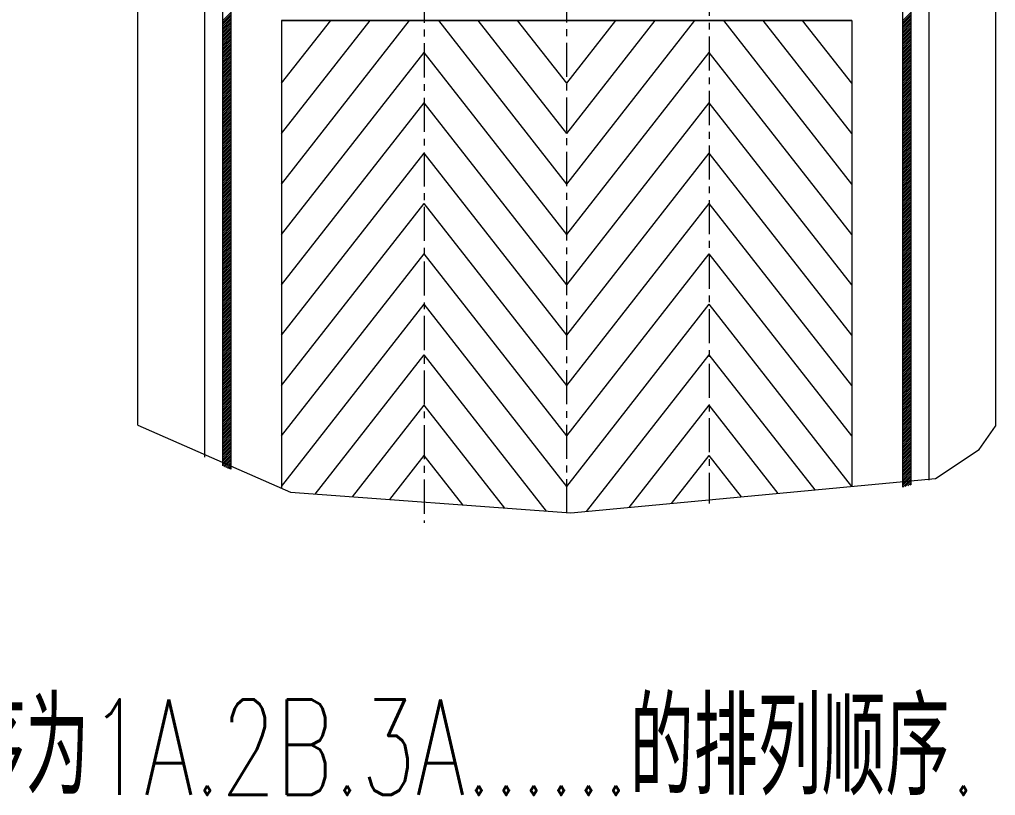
# Model space of a CAD drawing. Header units: millimetres. Extents: x -394 to 6212, y -2458 to 809.
# Drawn here: x 3805.77 to 3841.53, y -2334.62 to -2306.17 of the extents above; entities that cross this region are included whole.
import ezdxf

# ---------------------------------------------------------------- set-up
doc = ezdxf.new("R2010")
doc.units = ezdxf.units.MM
doc.linetypes.add('CENTER', pattern=[2, 1.25, -0.25, 0.25, -0.25])
doc.linetypes.add('CENTER2', pattern=[28.575, 19.05, -3.175, 3.175, -3.175])
doc.layers.get('0').update_dxf_attribs({"lineweight": 18})
doc.layers.add('1', color=1, linetype='Continuous', lineweight=18, true_color=0xff0000)
doc.layers.add('2', color=2, linetype='Continuous', lineweight=18, true_color=0xffff00)
doc.styles.add('HZ', font='txt.shx', dxfattribs={"width": 0.67, "bigfont": 'hztxt.shx'})

# ---------------------------------------------------------------- blocks, each defined once
blk = doc.blocks.new('*X154')
at = {"color": 0}
for p, q in [((496.199, 3898.267), (496.999, 3899.067)), ((496.199, 3898.09), (496.999, 3898.89)), ((496.199, 3897.913), (496.999, 3898.713)), ((561.079, 3898.27), (561.879, 3899.07)), ((561.079, 3898.093), (561.879, 3898.893)), ((561.079, 3897.916), (561.879, 3898.716)), ((496.199, 3897.736), (496.999, 3898.536)), ((496.199, 3897.559), (496.999, 3898.359)), ((496.199, 3897.383), (496.999, 3898.183)), ((496.199, 3897.206), (496.999, 3898.006)), ((496.199, 3897.029), (496.999, 3897.829)), ((561.079, 3897.739), (561.879, 3898.539)), ((561.079, 3897.562), (561.879, 3898.362)), ((561.079, 3897.386), (561.879, 3898.186)), ((561.079, 3897.209), (561.879, 3898.009)), ((561.079, 3897.032), (561.879, 3897.832)), ((496.199, 3896.852), (496.999, 3897.652)), ((496.199, 3896.676), (496.999, 3897.476)), ((496.199, 3896.499), (496.999, 3897.299)), ((496.199, 3896.322), (496.999, 3897.122)), ((496.199, 3896.145), (496.999, 3896.945)), ((496.199, 3895.968), (496.999, 3896.768)), ((561.079, 3896.855), (561.879, 3897.655)), ((561.079, 3896.679), (561.879, 3897.479)), ((561.079, 3896.502), (561.879, 3897.302)), ((561.079, 3896.325), (561.879, 3897.125)), ((561.079, 3896.148), (561.879, 3896.948)), ((561.079, 3895.971), (561.879, 3896.771)), ((496.199, 3895.792), (496.999, 3896.592)), ((496.199, 3895.615), (496.999, 3896.415)), ((496.199, 3895.438), (496.999, 3896.238)), ((496.199, 3895.261), (496.999, 3896.061)), ((496.199, 3895.085), (496.999, 3895.885)), ((561.079, 3895.795), (561.879, 3896.595)), ((561.079, 3895.618), (561.879, 3896.418)), ((561.079, 3895.441), (561.879, 3896.241)), ((561.079, 3895.264), (561.879, 3896.064)), ((561.079, 3895.088), (561.879, 3895.888)), ((496.199, 3894.908), (496.999, 3895.708)), ((496.199, 3894.731), (496.999, 3895.531)), ((496.199, 3894.554), (496.999, 3895.354)), ((496.199, 3894.377), (496.999, 3895.177)), ((496.199, 3894.201), (496.999, 3895.001)), ((561.079, 3894.911), (561.879, 3895.711)), ((561.079, 3894.734), (561.879, 3895.534)), ((561.079, 3894.557), (561.879, 3895.357)), ((561.079, 3894.38), (561.879, 3895.18)), ((561.079, 3894.204), (561.879, 3895.004)), ((496.199, 3894.024), (496.999, 3894.824)), ((496.199, 3893.847), (496.999, 3894.647)), ((496.199, 3893.67), (496.999, 3894.47)), ((496.199, 3893.494), (496.999, 3894.294)), ((496.199, 3893.317), (496.999, 3894.117)), ((561.079, 3894.027), (561.879, 3894.827)), ((561.079, 3893.85), (561.879, 3894.65)), ((561.079, 3893.673), (561.879, 3894.473)), ((561.079, 3893.497), (561.879, 3894.297)), ((561.079, 3893.32), (561.879, 3894.12)), ((496.199, 3893.14), (496.999, 3893.94)), ((496.199, 3892.963), (496.999, 3893.763)), ((496.199, 3892.786), (496.999, 3893.586)), ((496.199, 3892.61), (496.999, 3893.41)), ((496.199, 3892.433), (496.999, 3893.233)), ((496.199, 3892.256), (496.999, 3893.056)), ((561.079, 3893.143), (561.879, 3893.943)), ((561.079, 3892.966), (561.879, 3893.766)), ((561.079, 3892.789), (561.879, 3893.589)), ((561.079, 3892.613), (561.879, 3893.413)), ((561.079, 3892.436), (561.879, 3893.236)), ((561.079, 3892.259), (561.879, 3893.059)), ((496.199, 3892.079), (496.999, 3892.879)), ((496.199, 3891.903), (496.999, 3892.703)), ((496.199, 3891.726), (496.999, 3892.526)), ((496.199, 3891.549), (496.999, 3892.349)), ((496.199, 3891.372), (496.999, 3892.172)), ((561.079, 3892.082), (561.879, 3892.882)), ((561.079, 3891.906), (561.879, 3892.706)), ((561.079, 3891.729), (561.879, 3892.529)), ((561.079, 3891.552), (561.879, 3892.352)), ((561.079, 3891.375), (561.879, 3892.175)), ((496.199, 3891.196), (496.999, 3891.996)), ((496.199, 3891.019), (496.999, 3891.819)), ((496.199, 3890.842), (496.999, 3891.642)), ((496.199, 3890.665), (496.999, 3891.465)), ((496.199, 3890.488), (496.999, 3891.288)), ((561.079, 3891.198), (561.879, 3891.998)), ((561.079, 3891.022), (561.879, 3891.822)), ((561.079, 3890.845), (561.879, 3891.645)), ((561.079, 3890.668), (561.879, 3891.468)), ((561.079, 3890.491), (561.879, 3891.291)), ((496.199, 3890.312), (496.999, 3891.112)), ((496.199, 3890.135), (496.999, 3890.935)), ((496.199, 3889.958), (496.999, 3890.758)), ((496.199, 3889.781), (496.999, 3890.581)), ((496.199, 3889.605), (496.999, 3890.405)), ((561.079, 3890.315), (561.879, 3891.115)), ((561.079, 3890.138), (561.879, 3890.938)), ((561.079, 3889.961), (561.879, 3890.761)), ((561.079, 3889.784), (561.879, 3890.584)), ((561.079, 3889.607), (561.879, 3890.407)), ((561.079, 3889.431), (561.879, 3890.231)), ((496.199, 3889.428), (496.999, 3890.228)), ((496.199, 3889.251), (496.999, 3890.051)), ((496.199, 3889.074), (496.999, 3889.874)), ((496.199, 3888.897), (496.999, 3889.697)), ((496.199, 3888.721), (496.999, 3889.521)), ((496.199, 3888.544), (496.999, 3889.344)), ((561.079, 3889.254), (561.879, 3890.054)), ((561.079, 3889.077), (561.879, 3889.877)), ((561.079, 3888.9), (561.879, 3889.7)), ((561.079, 3888.724), (561.879, 3889.524)), ((561.079, 3888.547), (561.879, 3889.347)), ((496.199, 3888.367), (496.999, 3889.167)), ((496.199, 3888.19), (496.999, 3888.99)), ((496.199, 3888.014), (496.999, 3888.814)), ((496.199, 3887.837), (496.999, 3888.637)), ((496.199, 3887.66), (496.999, 3888.46)), ((561.079, 3888.37), (561.879, 3889.17)), ((561.079, 3888.193), (561.879, 3888.993)), ((561.079, 3888.016), (561.879, 3888.816)), ((561.079, 3887.84), (561.879, 3888.64)), ((561.079, 3887.663), (561.879, 3888.463)), ((496.199, 3887.483), (496.999, 3888.283)), ((496.199, 3887.306), (496.999, 3888.106)), ((496.199, 3887.13), (496.999, 3887.93)), ((496.199, 3886.953), (496.999, 3887.753)), ((496.199, 3886.776), (496.999, 3887.576)), ((561.079, 3887.486), (561.879, 3888.286)), ((561.079, 3887.309), (561.879, 3888.109)), ((561.079, 3887.133), (561.879, 3887.933)), ((561.079, 3886.956), (561.879, 3887.756)), ((561.079, 3886.779), (561.879, 3887.579)), ((496.199, 3886.599), (496.999, 3887.399)), ((496.199, 3886.423), (496.999, 3887.223)), ((496.199, 3886.246), (496.999, 3887.046)), ((496.199, 3886.069), (496.999, 3886.869)), ((496.199, 3885.892), (496.999, 3886.692)), ((496.199, 3885.715), (496.999, 3886.515)), ((561.079, 3886.602), (561.879, 3887.402)), ((561.079, 3886.425), (561.879, 3887.225)), ((561.079, 3886.249), (561.879, 3887.049)), ((561.079, 3886.072), (561.879, 3886.872)), ((561.079, 3885.895), (561.879, 3886.695)), ((561.079, 3885.718), (561.879, 3886.518)), ((496.199, 3885.539), (496.999, 3886.339)), ((496.199, 3885.362), (496.999, 3886.162)), ((496.199, 3885.185), (496.999, 3885.985)), ((496.199, 3885.008), (496.999, 3885.808)), ((496.199, 3884.832), (496.999, 3885.632)), ((561.079, 3885.542), (561.879, 3886.342)), ((561.079, 3885.365), (561.879, 3886.165)), ((561.079, 3885.188), (561.879, 3885.988)), ((561.079, 3885.011), (561.879, 3885.811)), ((561.079, 3884.834), (561.879, 3885.634)), ((496.199, 3884.655), (496.999, 3885.455)), ((496.199, 3884.478), (496.999, 3885.278)), ((496.199, 3884.301), (496.999, 3885.101)), ((496.199, 3884.124), (496.999, 3884.924)), ((496.199, 3883.948), (496.999, 3884.748)), ((561.079, 3884.658), (561.879, 3885.458)), ((561.079, 3884.481), (561.879, 3885.281)), ((561.079, 3884.304), (561.879, 3885.104)), ((561.079, 3884.127), (561.879, 3884.927)), ((561.079, 3883.951), (561.879, 3884.751)), ((496.199, 3883.771), (496.999, 3884.571)), ((496.199, 3883.594), (496.999, 3884.394)), ((496.199, 3883.417), (496.999, 3884.217)), ((496.199, 3883.241), (496.999, 3884.041)), ((496.199, 3883.064), (496.999, 3883.864)), ((561.079, 3883.774), (561.879, 3884.574)), ((561.079, 3883.597), (561.879, 3884.397)), ((561.079, 3883.42), (561.879, 3884.22)), ((561.079, 3883.244), (561.879, 3884.044)), ((561.079, 3883.067), (561.879, 3883.867)), ((496.199, 3882.887), (496.999, 3883.687)), ((496.199, 3882.71), (496.999, 3883.51)), ((496.199, 3882.533), (496.999, 3883.333)), ((496.199, 3882.357), (496.999, 3883.157)), ((496.199, 3882.18), (496.999, 3882.98)), ((496.199, 3882.003), (496.999, 3882.803)), ((561.079, 3882.89), (561.879, 3883.69)), ((561.079, 3882.713), (561.879, 3883.513)), ((561.079, 3882.536), (561.879, 3883.336)), ((561.079, 3882.36), (561.879, 3883.16)), ((561.079, 3882.183), (561.879, 3882.983)), ((561.079, 3882.006), (561.879, 3882.806)), ((496.199, 3881.826), (496.999, 3882.626)), ((496.199, 3881.65), (496.999, 3882.45)), ((496.199, 3881.473), (496.999, 3882.273)), ((496.199, 3881.296), (496.999, 3882.096)), ((496.199, 3881.119), (496.999, 3881.919)), ((561.079, 3881.829), (561.879, 3882.629)), ((561.079, 3881.653), (561.879, 3882.453)), ((561.079, 3881.476), (561.879, 3882.276)), ((561.079, 3881.299), (561.879, 3882.099)), ((561.079, 3881.122), (561.879, 3881.922)), ((496.199, 3880.942), (496.999, 3881.742)), ((496.199, 3880.766), (496.999, 3881.566)), ((496.199, 3880.589), (496.999, 3881.389)), ((496.199, 3880.412), (496.999, 3881.212)), ((496.199, 3880.235), (496.999, 3881.035)), ((561.079, 3880.945), (561.879, 3881.745)), ((561.079, 3880.769), (561.879, 3881.569)), ((561.079, 3880.592), (561.879, 3881.392)), ((561.079, 3880.415), (561.879, 3881.215)), ((561.079, 3880.238), (561.879, 3881.038)), ((496.199, 3880.059), (496.999, 3880.859)), ((496.199, 3879.882), (496.999, 3880.682)), ((496.199, 3879.705), (496.999, 3880.505)), ((496.199, 3879.528), (496.999, 3880.328)), ((496.199, 3879.351), (496.999, 3880.151)), ((561.079, 3880.062), (561.879, 3880.862)), ((561.079, 3879.885), (561.879, 3880.685)), ((561.079, 3879.708), (561.879, 3880.508)), ((561.079, 3879.531), (561.879, 3880.331)), ((561.079, 3879.354), (561.879, 3880.154)), ((496.199, 3879.175), (496.999, 3879.975)), ((496.199, 3878.998), (496.999, 3879.798)), ((496.199, 3878.821), (496.999, 3879.621)), ((496.199, 3878.644), (496.999, 3879.444)), ((496.199, 3878.468), (496.999, 3879.268)), ((496.199, 3878.291), (496.999, 3879.091)), ((561.079, 3879.178), (561.879, 3879.978)), ((561.079, 3879.001), (561.879, 3879.801)), ((561.079, 3878.824), (561.879, 3879.624)), ((561.079, 3878.647), (561.879, 3879.447)), ((561.079, 3878.471), (561.879, 3879.271)), ((561.079, 3878.294), (561.879, 3879.094)), ((496.199, 3878.114), (496.999, 3878.914)), ((496.199, 3877.937), (496.999, 3878.737)), ((496.199, 3877.76), (496.999, 3878.56)), ((496.199, 3877.584), (496.999, 3878.384)), ((496.199, 3877.407), (496.999, 3878.207)), ((561.079, 3878.117), (561.879, 3878.917)), ((561.079, 3877.94), (561.879, 3878.74)), ((561.079, 3877.763), (561.879, 3878.563)), ((561.079, 3877.587), (561.879, 3878.387)), ((561.079, 3877.41), (561.879, 3878.21)), ((496.199, 3877.23), (496.999, 3878.03)), ((496.199, 3877.053), (496.999, 3877.853)), ((496.199, 3876.877), (496.999, 3877.677)), ((496.199, 3876.7), (496.999, 3877.5)), ((496.199, 3876.523), (496.999, 3877.323)), ((561.079, 3877.233), (561.879, 3878.033)), ((561.079, 3877.056), (561.879, 3877.856)), ((561.079, 3876.88), (561.879, 3877.68)), ((561.079, 3876.703), (561.879, 3877.503)), ((561.079, 3876.526), (561.879, 3877.326)), ((496.199, 3876.346), (496.999, 3877.146)), ((496.199, 3876.169), (496.999, 3876.969)), ((496.199, 3875.993), (496.999, 3876.793)), ((496.199, 3875.816), (496.999, 3876.616)), ((496.199, 3875.639), (496.999, 3876.439)), ((496.199, 3875.462), (496.999, 3876.262)), ((561.079, 3876.349), (561.879, 3877.149)), ((561.079, 3876.172), (561.879, 3876.972)), ((561.079, 3875.996), (561.879, 3876.796)), ((561.079, 3875.819), (561.879, 3876.619)), ((561.079, 3875.642), (561.879, 3876.442)), ((561.079, 3875.465), (561.879, 3876.265)), ((496.199, 3875.286), (496.999, 3876.086)), ((496.199, 3875.109), (496.999, 3875.909)), ((496.199, 3874.932), (496.999, 3875.732)), ((496.199, 3874.755), (496.999, 3875.555)), ((496.199, 3874.578), (496.999, 3875.378)), ((561.079, 3875.289), (561.879, 3876.089)), ((561.079, 3875.112), (561.879, 3875.912)), ((561.079, 3874.935), (561.879, 3875.735)), ((561.079, 3874.758), (561.879, 3875.558)), ((561.079, 3874.581), (561.879, 3875.381)), ((496.199, 3874.402), (496.999, 3875.202)), ((496.199, 3874.225), (496.999, 3875.025)), ((496.199, 3874.048), (496.999, 3874.848)), ((496.199, 3873.871), (496.999, 3874.671)), ((496.199, 3873.695), (496.999, 3874.495)), ((561.079, 3874.405), (561.879, 3875.205)), ((561.079, 3874.228), (561.879, 3875.028)), ((561.079, 3874.051), (561.879, 3874.851)), ((561.079, 3873.874), (561.879, 3874.674)), ((561.079, 3873.698), (561.879, 3874.498)), ((496.199, 3873.518), (496.999, 3874.318)), ((496.199, 3873.341), (496.999, 3874.141)), ((496.199, 3873.164), (496.999, 3873.964)), ((496.199, 3872.988), (496.999, 3873.788)), ((496.199, 3872.811), (496.999, 3873.611)), ((561.079, 3873.521), (561.879, 3874.321)), ((561.079, 3873.344), (561.879, 3874.144)), ((561.079, 3873.167), (561.879, 3873.967)), ((561.079, 3872.99), (561.879, 3873.79)), ((561.079, 3872.814), (561.879, 3873.614)), ((496.199, 3872.634), (496.999, 3873.434)), ((496.199, 3872.457), (496.999, 3873.257)), ((496.199, 3872.28), (496.999, 3873.08)), ((496.199, 3872.104), (496.999, 3872.904)), ((496.199, 3871.927), (496.999, 3872.727)), ((496.199, 3871.75), (496.999, 3872.55)), ((561.079, 3872.637), (561.879, 3873.437)), ((561.079, 3872.46), (561.879, 3873.26)), ((561.079, 3872.283), (561.879, 3873.083)), ((561.079, 3872.107), (561.879, 3872.907)), ((561.079, 3871.93), (561.879, 3872.73)), ((561.079, 3871.753), (561.879, 3872.553)), ((496.199, 3871.573), (496.999, 3872.373)), ((496.199, 3871.397), (496.999, 3872.197)), ((496.199, 3871.22), (496.999, 3872.02)), ((496.199, 3871.043), (496.999, 3871.843)), ((496.199, 3870.866), (496.999, 3871.666)), ((561.079, 3871.576), (561.879, 3872.376)), ((561.079, 3871.399), (561.879, 3872.199)), ((561.079, 3871.223), (561.879, 3872.023)), ((561.079, 3871.046), (561.879, 3871.846)), ((561.079, 3870.869), (561.879, 3871.669)), ((496.199, 3870.689), (496.999, 3871.489)), ((496.199, 3870.513), (496.999, 3871.313)), ((496.199, 3870.336), (496.999, 3871.136)), ((496.199, 3870.159), (496.999, 3870.959)), ((496.199, 3869.982), (496.999, 3870.782)), ((561.079, 3870.692), (561.879, 3871.492)), ((561.079, 3870.516), (561.879, 3871.316)), ((561.079, 3870.339), (561.879, 3871.139)), ((561.079, 3870.162), (561.879, 3870.962)), ((561.079, 3869.985), (561.879, 3870.785)), ((496.199, 3869.806), (496.999, 3870.606)), ((496.199, 3869.629), (496.999, 3870.429)), ((496.199, 3869.452), (496.999, 3870.252)), ((496.199, 3869.275), (496.999, 3870.075)), ((496.199, 3869.098), (496.999, 3869.898)), ((561.079, 3869.808), (561.879, 3870.608)), ((561.079, 3869.632), (561.879, 3870.432)), ((561.079, 3869.455), (561.879, 3870.255)), ((561.079, 3869.278), (561.879, 3870.078)), ((561.079, 3869.101), (561.879, 3869.901)), ((496.199, 3868.922), (496.999, 3869.722)), ((496.199, 3868.745), (496.999, 3869.545)), ((496.199, 3868.568), (496.999, 3869.368)), ((496.199, 3868.391), (496.999, 3869.191)), ((496.199, 3868.215), (496.999, 3869.015)), ((496.199, 3868.038), (496.999, 3868.838)), ((561.079, 3868.925), (561.879, 3869.725)), ((561.079, 3868.748), (561.879, 3869.548)), ((561.079, 3868.571), (561.879, 3869.371)), ((561.079, 3868.394), (561.879, 3869.194)), ((561.079, 3868.217), (561.879, 3869.017)), ((561.079, 3868.041), (561.879, 3868.841)), ((496.199, 3867.861), (496.999, 3868.661)), ((496.199, 3867.684), (496.999, 3868.484)), ((496.199, 3867.507), (496.999, 3868.307)), ((496.199, 3867.331), (496.999, 3868.131)), ((496.199, 3867.154), (496.999, 3867.954)), ((561.079, 3867.864), (561.879, 3868.664)), ((561.079, 3867.687), (561.879, 3868.487)), ((561.079, 3867.51), (561.879, 3868.31)), ((561.079, 3867.334), (561.879, 3868.134)), ((561.079, 3867.157), (561.879, 3867.957)), ((496.199, 3866.977), (496.999, 3867.777)), ((496.199, 3866.8), (496.999, 3867.6)), ((496.199, 3866.624), (496.999, 3867.424)), ((496.199, 3866.447), (496.999, 3867.247)), ((496.199, 3866.27), (496.999, 3867.07)), ((561.079, 3866.98), (561.879, 3867.78)), ((561.079, 3866.803), (561.879, 3867.603)), ((561.079, 3866.626), (561.879, 3867.426)), ((561.079, 3866.45), (561.879, 3867.25)), ((561.079, 3866.273), (561.879, 3867.073)), ((496.199, 3866.093), (496.999, 3866.893)), ((496.199, 3865.916), (496.999, 3866.716)), ((496.199, 3865.74), (496.999, 3866.54)), ((496.199, 3865.563), (496.999, 3866.363)), ((496.199, 3865.386), (496.999, 3866.186)), ((561.079, 3866.096), (561.879, 3866.896)), ((561.079, 3865.919), (561.879, 3866.719)), ((561.079, 3865.743), (561.879, 3866.543)), ((561.079, 3865.566), (561.879, 3866.366)), ((561.079, 3865.389), (561.879, 3866.189)), ((496.199, 3865.209), (496.999, 3866.009)), ((496.199, 3865.033), (496.999, 3865.833)), ((496.199, 3864.856), (496.999, 3865.656)), ((496.199, 3864.679), (496.999, 3865.479)), ((496.199, 3864.502), (496.999, 3865.302)), ((496.199, 3864.325), (496.999, 3865.125)), ((561.079, 3865.212), (561.879, 3866.012)), ((561.079, 3865.036), (561.879, 3865.836)), ((561.079, 3864.859), (561.879, 3865.659)), ((561.079, 3864.682), (561.879, 3865.482)), ((561.079, 3864.505), (561.879, 3865.305)), ((561.079, 3864.328), (561.879, 3865.128)), ((496.199, 3864.149), (496.999, 3864.949)), ((496.199, 3863.972), (496.999, 3864.772)), ((496.199, 3863.795), (496.999, 3864.595)), ((496.199, 3863.618), (496.999, 3864.418)), ((496.199, 3863.442), (496.999, 3864.242)), ((561.079, 3864.152), (561.879, 3864.952)), ((561.079, 3863.975), (561.879, 3864.775)), ((561.079, 3863.798), (561.879, 3864.598)), ((561.079, 3863.621), (561.879, 3864.421)), ((561.079, 3863.445), (561.879, 3864.245)), ((496.199, 3863.265), (496.999, 3864.065)), ((496.199, 3863.088), (496.999, 3863.888)), ((496.199, 3862.911), (496.999, 3863.711)), ((496.199, 3862.734), (496.999, 3863.534)), ((496.199, 3862.558), (496.999, 3863.358)), ((561.079, 3863.268), (561.879, 3864.068)), ((561.079, 3863.091), (561.879, 3863.891)), ((561.079, 3862.914), (561.879, 3863.714)), ((561.079, 3862.737), (561.879, 3863.537)), ((561.079, 3862.561), (561.879, 3863.361)), ((496.199, 3862.381), (496.999, 3863.181)), ((496.199, 3862.204), (496.999, 3863.004)), ((496.199, 3862.027), (496.999, 3862.827)), ((496.199, 3861.851), (496.999, 3862.651)), ((496.199, 3861.674), (496.999, 3862.474)), ((496.199, 3861.497), (496.999, 3862.297)), ((561.079, 3862.384), (561.879, 3863.184)), ((561.079, 3862.207), (561.879, 3863.007)), ((561.079, 3862.03), (561.879, 3862.83)), ((561.079, 3861.854), (561.879, 3862.654)), ((561.079, 3861.677), (561.879, 3862.477)), ((561.079, 3861.5), (561.879, 3862.3)), ((496.199, 3861.32), (496.999, 3862.12)), ((496.199, 3861.143), (496.999, 3861.943)), ((496.199, 3860.967), (496.999, 3861.767)), ((496.199, 3860.79), (496.999, 3861.59)), ((496.199, 3860.613), (496.999, 3861.413)), ((561.079, 3861.323), (561.879, 3862.123)), ((561.079, 3861.146), (561.879, 3861.946)), ((561.079, 3860.97), (561.879, 3861.77)), ((561.079, 3860.793), (561.879, 3861.593)), ((561.079, 3860.616), (561.879, 3861.416)), ((496.199, 3860.436), (496.999, 3861.236)), ((496.199, 3860.26), (496.999, 3861.06)), ((496.199, 3860.083), (496.999, 3860.883)), ((496.199, 3859.906), (496.999, 3860.706)), ((496.199, 3859.729), (496.999, 3860.529)), ((561.079, 3860.439), (561.879, 3861.239)), ((561.079, 3860.263), (561.879, 3861.063)), ((561.079, 3860.086), (561.879, 3860.886)), ((561.079, 3859.909), (561.879, 3860.709)), ((561.079, 3859.732), (561.879, 3860.532)), ((496.199, 3859.552), (496.999, 3860.352)), ((496.199, 3859.376), (496.999, 3860.176)), ((496.199, 3859.199), (496.999, 3859.999)), ((496.199, 3859.022), (496.999, 3859.822)), ((496.199, 3858.845), (496.999, 3859.645)), ((561.079, 3859.555), (561.879, 3860.355)), ((561.079, 3859.379), (561.879, 3860.179)), ((561.079, 3859.202), (561.879, 3860.002)), ((561.079, 3859.025), (561.879, 3859.825)), ((561.079, 3858.848), (561.879, 3859.648)), ((496.199, 3858.669), (496.999, 3859.469)), ((496.199, 3858.492), (496.999, 3859.292)), ((496.199, 3858.315), (496.999, 3859.115)), ((496.199, 3858.138), (496.999, 3858.938)), ((496.199, 3857.961), (496.999, 3858.761)), ((496.199, 3857.785), (496.999, 3858.585)), ((561.079, 3858.672), (561.879, 3859.472)), ((561.079, 3858.495), (561.879, 3859.295)), ((561.079, 3858.318), (561.879, 3859.118)), ((561.079, 3858.141), (561.879, 3858.941)), ((561.079, 3857.964), (561.879, 3858.764)), ((561.079, 3857.788), (561.879, 3858.588)), ((496.199, 3857.608), (496.999, 3858.408)), ((496.199, 3857.431), (496.999, 3858.231)), ((496.199, 3857.254), (496.999, 3858.054)), ((496.199, 3857.078), (496.999, 3857.878)), ((496.199, 3856.901), (496.999, 3857.701)), ((561.079, 3857.611), (561.879, 3858.411)), ((561.079, 3857.434), (561.879, 3858.234)), ((561.079, 3857.257), (561.879, 3858.057)), ((561.079, 3857.081), (561.879, 3857.881)), ((561.079, 3856.904), (561.879, 3857.704)), ((496.199, 3856.724), (496.999, 3857.524)), ((496.199, 3856.547), (496.999, 3857.347)), ((496.199, 3856.37), (496.999, 3857.17)), ((496.199, 3856.194), (496.999, 3856.994)), ((496.199, 3856.017), (496.999, 3856.817)), ((561.079, 3856.727), (561.879, 3857.527)), ((561.079, 3856.55), (561.879, 3857.35)), ((561.079, 3856.373), (561.879, 3857.173)), ((561.079, 3856.197), (561.879, 3856.997)), ((561.079, 3856.02), (561.879, 3856.82)), ((496.199, 3855.84), (496.999, 3856.64)), ((496.281, 3855.745), (496.999, 3856.463)), ((496.4, 3855.688), (496.999, 3856.287)), ((496.52, 3855.631), (496.999, 3856.11)), ((496.639, 3855.573), (496.999, 3855.933)), ((561.079, 3855.843), (561.879, 3856.643)), ((561.079, 3855.666), (561.879, 3856.466)), ((561.079, 3855.49), (561.879, 3856.29)), ((561.079, 3855.313), (561.879, 3856.113)), ((561.079, 3855.136), (561.879, 3855.936)), ((496.758, 3855.516), (496.999, 3855.756)), ((496.9, 3855.48), (496.999, 3855.58)), ((561.079, 3854.959), (561.879, 3855.759)), ((561.079, 3854.782), (561.879, 3855.582)), ((561.079, 3854.606), (561.879, 3855.406)), ((561.079, 3854.429), (561.879, 3855.229)), ((561.079, 3854.252), (561.879, 3855.052)), ((561.079, 3854.075), (561.879, 3854.875)), ((561.079, 3853.899), (561.879, 3854.699)), ((561.112, 3853.754), (561.879, 3854.522)), ((561.351, 3853.817), (561.879, 3854.345)), ((561.59, 3853.879), (561.879, 3854.168)), ((561.829, 3853.941), (561.879, 3853.991))]:
    blk.add_line(p, q, dxfattribs=at)

msp = doc.modelspace()

# ---------------------------------------------------------------- linework, layer by layer
at = {"color": 3, "linetype": 'CENTER'}
for p, q in [((3825.82017, -2324.27212), (3825.82017, -2289.87921)), ((3831.04257, -2304.78548), (3831.04257, -2323.91096)), ((3820.59777, -2305.03585), (3820.59777, -2324.62395))]:
    msp.add_line(p, q, dxfattribs=at)
at = {"layer": '1', "linetype": 'Continuous'}
for p, q in [((3810.10689, -2321.03578), (3810.10689, -2289.87921)), ((3841.53345, -2289.87921), (3841.53345, -2321.08003)), ((3812.54913, -2294.0559), (3812.54913, -2322.21213)), ((3839.09121, -2294.0559), (3839.09121, -2323.06104)), ((3813.20961, -2297.78838), (3813.20961, -2322.53026)), ((3838.12353, -2297.78838), (3838.12353, -2323.3133)), ((3838.43073, -2297.78838), (3838.43073, -2323.23322)), ((3813.51681, -2305.2679), (3813.51681, -2322.65304)), ((3815.37537, -2306.20369), (3836.26497, -2306.20369)), ((3836.26497, -2306.20369), (3815.37537, -2306.20369)), ((3815.37537, -2306.20369), (3815.37537, -2323.3527)), ((3815.37537, -2306.20369), (3815.37537, -2323.28755)), ((3815.37537, -2306.20369), (3815.37537, -2322.93164)), ((3836.26497, -2306.20369), (3836.26497, -2322.93164)), ((3836.26497, -2306.20369), (3836.26497, -2323.28755)), ((3836.26497, -2306.20369), (3836.26497, -2322.93164)), ((3810.10689, -2321.03578), (3815.70504, -2323.49768)), ((3840.93795, -2321.92794), (3841.53345, -2321.08003)), ((3839.33098, -2322.99853), (3840.93795, -2321.92794)), ((3825.97479, -2324.25755), (3839.33098, -2322.99853)), ((3815.70504, -2323.49768), (3825.97479, -2324.25755))]:
    msp.add_line(p, q, dxfattribs=at)
at = {"layer": '2', "linetype": 'CENTER2'}
for p, q in [((3815.37537, -2308.50259), (3817.17431, -2306.20369)), ((3815.37537, -2312.19763), (3820.06575, -2306.20369)), ((3815.37537, -2310.35011), (3818.62003, -2306.20369)), ((3815.37537, -2310.35011), (3818.62003, -2306.20369)), ((3825.82017, -2312.19763), (3821.1298, -2306.20369)), ((3825.82017, -2310.35011), (3822.57552, -2306.20369)), ((3825.82017, -2310.35011), (3822.57552, -2306.20369)), ((3825.82017, -2308.50259), (3824.02124, -2306.20369)), ((3825.82017, -2310.35011), (3829.06483, -2306.20369)), ((3825.82017, -2312.19763), (3830.51055, -2306.20369)), ((3825.82017, -2310.35011), (3829.06483, -2306.20369)), ((3825.82017, -2308.50259), (3827.61911, -2306.20369)), ((3836.26497, -2312.19763), (3831.5746, -2306.20369)), ((3836.26497, -2310.35011), (3833.02032, -2306.20369)), ((3836.26497, -2310.35011), (3833.02032, -2306.20369)), ((3836.26497, -2308.50259), (3834.46604, -2306.20369)), ((3815.37537, -2314.04515), (3820.59777, -2307.37132)), ((3815.37537, -2314.04515), (3820.59777, -2307.37132)), ((3825.82017, -2314.04515), (3820.59777, -2307.37132)), ((3825.82017, -2314.04515), (3831.04257, -2307.37132)), ((3825.82017, -2314.04515), (3831.04257, -2307.37132)), ((3836.26497, -2314.04515), (3831.04257, -2307.37132)), ((3815.37537, -2315.89268), (3820.59777, -2309.21884)), ((3825.82017, -2315.89268), (3820.59777, -2309.21884)), ((3825.82017, -2315.89268), (3831.04257, -2309.21884)), ((3836.26497, -2315.89268), (3831.04257, -2309.21884)), ((3815.37537, -2317.7402), (3820.59777, -2311.06636)), ((3825.82017, -2317.7402), (3820.59777, -2311.06636)), ((3825.82017, -2317.7402), (3831.04257, -2311.06636)), ((3836.26497, -2317.7402), (3831.04257, -2311.06636)), ((3815.37537, -2319.58772), (3820.59777, -2312.91388)), ((3825.82017, -2319.58772), (3820.59777, -2312.91388)), ((3825.82017, -2319.58772), (3831.04257, -2312.91388)), ((3836.26497, -2319.58772), (3831.04257, -2312.91388)), ((3815.37537, -2321.43524), (3820.59777, -2314.7614)), ((3825.82017, -2321.43524), (3820.59777, -2314.7614)), ((3825.82017, -2321.43524), (3831.04257, -2314.7614)), ((3836.26497, -2321.43524), (3831.04257, -2314.7614)), ((3815.37537, -2323.28276), (3820.59777, -2316.60893)), ((3825.82017, -2323.28276), (3820.59777, -2316.60893)), ((3825.82017, -2323.28276), (3831.04257, -2316.60893)), ((3836.26497, -2323.28276), (3831.04257, -2316.60893)), ((3816.60104, -2323.56397), (3820.59777, -2318.45645)), ((3825.08577, -2324.19177), (3820.59777, -2318.45645)), ((3826.54518, -2324.20378), (3831.04257, -2318.45645)), ((3834.92206, -2323.41414), (3831.04257, -2318.45645)), ((3817.96763, -2323.66509), (3820.59777, -2320.30397)), ((3823.5512, -2324.07822), (3820.59777, -2320.30397)), ((3828.10603, -2324.05664), (3831.04257, -2320.30397)), ((3833.57565, -2323.54105), (3831.04257, -2320.30397)), ((3819.33423, -2323.7662), (3820.59777, -2322.15149)), ((3822.01663, -2323.96468), (3820.59777, -2322.15149)), ((3829.66689, -2323.90951), (3831.04257, -2322.15149)), ((3832.22925, -2323.66797), (3831.04257, -2322.15149))]:
    msp.add_line(p, q, dxfattribs=at)

# ---------------------------------------------------------------- block references
at = {"layer": '2', "linetype": 'CENTER2', "xscale": 0.3839999999909196, "yscale": 0.3840000000000146, "zscale": 0.384}
msp.add_blockref('*X154', (3622.66917, -3803.15171), dxfattribs=at)

# ---------------------------------------------------------------- texts
at = {"layer": '2', "style": 'HZ', "width": 0.67}
msp.add_text('C向为移开固定板后装机顺序为1A.2B.3A......的排列顺序.', height=3.5, dxfattribs=at).set_placement((3775.73423, -2334.59804))

doc.saveas('drawing.dxf')
